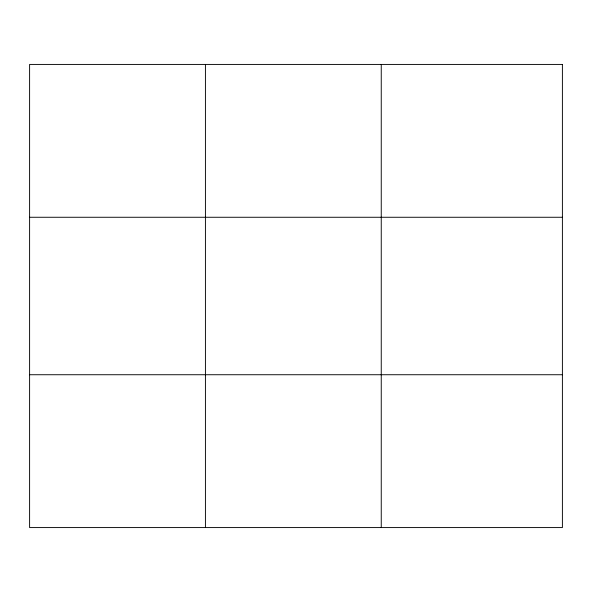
<?xml version="1.0" encoding="UTF-8"?>
<svg xmlns="http://www.w3.org/2000/svg" width="592" height="592" viewBox="0 0 592 592"><rect width="100%" height="100%" fill="white"/><g stroke="black" fill="none" stroke-linecap="round" stroke-linejoin="round"><path stroke-width="0.89" d="M205.424 64.424L205.424 527.576M381.248 64.424L381.248 527.576M29.6 217.264L562.4 217.264M29.6 374.736L562.4 374.736M562.4 64.424L562.4 527.576L29.6 527.576L29.6 64.424L562.4 64.424"/></g></svg>
